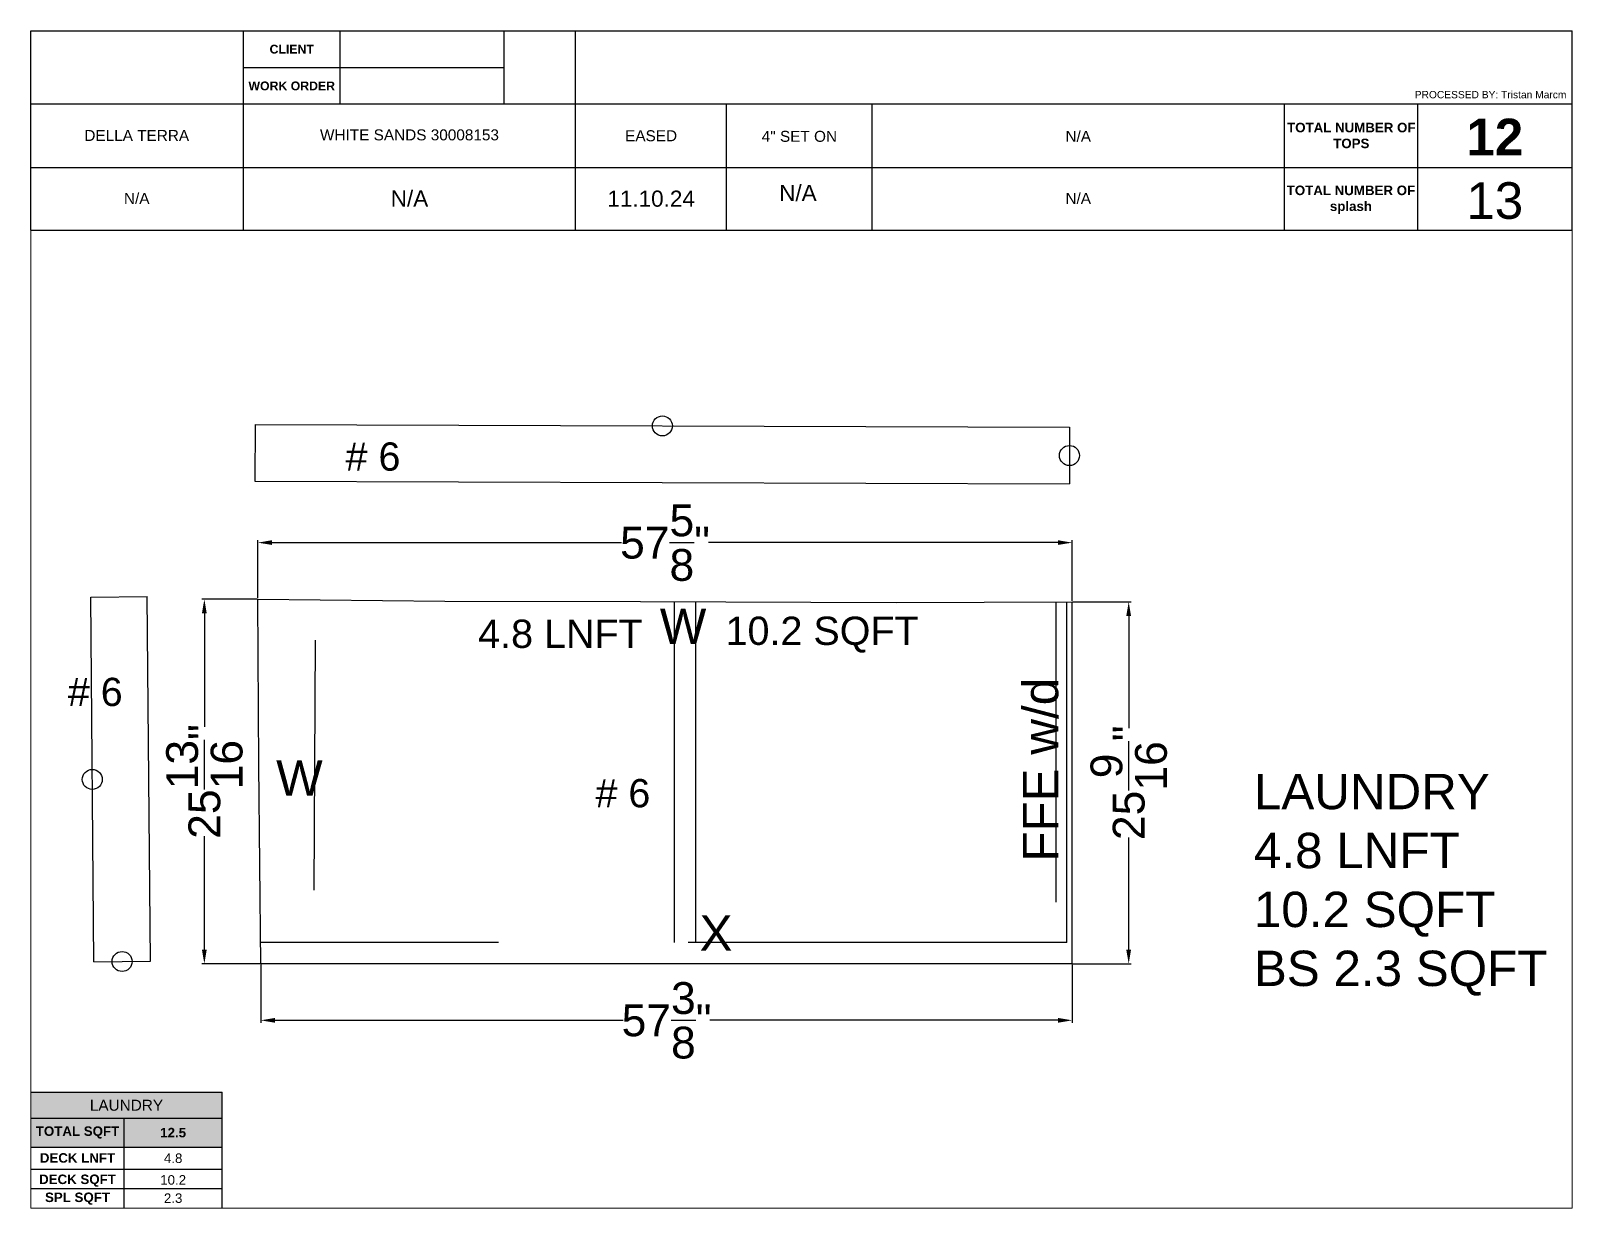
# Paper-space layout '#3 - LAUNDRY' of a CAD drawing. Extents: x 0.2 to 10.8, y 0.2 to 8.3.
# The model-space entities are those that its viewports show. They can reach past a viewport. Long polylines and large blocks are cut down to what shows.
import ezdxf
from ezdxf.enums import TextEntityAlignment as Align

# ---------------------------------------------------------------- set-up
doc = ezdxf.new("R2010")
doc.units = 0
doc.header["$MEASUREMENT"] = 0
doc.linetypes.add('DASHED', pattern=[0.75, 0.5, -0.25])
doc.layers.get('0').update_dxf_attribs({"linetype": 'CONTINUOUS'})
doc.layers.get('Defpoints').update_dxf_attribs({"linetype": 'CONTINUOUS'})
for name, color, linetype in [('BACK_SPLASH', 211, 'CONTINUOUS'), ('BLUE_BLUE', 5, 'CONTINUOUS'), ('GREEN_TEXT', 90, 'CONTINUOUS'), ('ORANGE_CABS', 30, 'DASHED'), ('ORCHID_FFE', 193, 'CONTINUOUS'), ('RED_WALL', 1, 'CONTINUOUS')]:
    doc.layers.add(name, color=color, linetype=linetype)
doc.styles.add('Bold', font='arialbd.ttf')
doc.styles.add('Model Text', font='arial.ttf', dxfattribs={"height": 2})
doc.styles.get("Standard").update_dxf_attribs({"font": 'arial.ttf'})
doc.dimstyles.get("Standard").update_dxf_attribs({"dimtxt": 2.25, "dimasz": 1, "dimexe": 0.18, "dimexo": 0.0625, "dimgap": 0.09, "dimtad": 0, "dimdec": 4, "dimzin": 0, "dimdsep": 46, "dimlunit": 5, "dimtxsty": 'Standard', "dimcen": 1, "dimclrd": 3, "dimclre": 3, "dimadec": 0, "dimazin": 0, "dimtfac": 1, "dimtdec": 4, "dimtofl": 0, "dimtmove": 0, "dimatfit": 3, "dimfxl": 1, "dimtolj": 1, "dimtzin": 0, "dimarcsym": 0})

# ---------------------------------------------------------------- blocks, each defined once
blk = doc.blocks.new('*D136')
at = {"color": 3, "linetype": 'Continuous', "lineweight": -2, "transparency": 16777216}
for p, q in [((20.43, -150.36), (20.43, -146.25)), ((21.43, -146.43), (46.16, -146.43)), ((77.04, -146.43), (52.31, -146.43)), ((78.04, -150.55), (78.04, -146.25))]:
    blk.add_line(p, q, dxfattribs=at)
at = {"color": 3, "linetype": 'Continuous', "transparency": 16777216}
for points in [[(21.43, -146.26), (21.43, -146.59), (20.43, -146.43)], [(77.04, -146.26), (77.04, -146.59), (78.04, -146.43)]]:
    blk.add_solid(points, dxfattribs=at)
at = {"layer": 'Defpoints', "color": 0, "linetype": 'Continuous', "transparency": 16777216}
for p in [(78.04, -146.43), (20.43, -150.43), (78.04, -150.62)]:
    blk.add_point(p, dxfattribs=at)
at = {"color": 0, "linetype": 'Continuous', "transparency": 16777216, "insert": (49.24, -146.43), "char_height": 2.25, "attachment_point": 5}
blk.add_mtext('\\A1;57{\\H1x;\\S5/8;}"', dxfattribs=at)
blk = doc.blocks.new('*D137')
at = {"color": 3, "linetype": 'Continuous', "lineweight": -2, "transparency": 16777216}
for p, q in [((78.1, -150.62), (82.22, -150.62)), ((82.04, -151.62), (82.04, -159.56)), ((82.04, -175.21), (82.04, -167.27)), ((78.1, -176.21), (82.22, -176.21))]:
    blk.add_line(p, q, dxfattribs=at)
at = {"color": 3, "linetype": 'Continuous', "transparency": 16777216}
for points in [[(81.87, -151.62), (82.21, -151.62), (82.04, -150.62)], [(81.87, -175.21), (82.21, -175.21), (82.04, -176.21)]]:
    blk.add_solid(points, dxfattribs=at)
at = {"layer": 'Defpoints', "color": 0, "linetype": 'Continuous', "transparency": 16777216}
for p in [(78.04, -150.62), (78.04, -176.21), (82.04, -176.21)]:
    blk.add_point(p, dxfattribs=at)
at = {"color": 0, "linetype": 'Continuous', "transparency": 16777216, "insert": (82.04, -163.41), "char_height": 2.25, "attachment_point": 5, "rotation": 90}
blk.add_mtext('\\A1;25{\\H1x;\\S9/16;}"', dxfattribs=at)
blk = doc.blocks.new('*D138')
at = {"color": 3, "linetype": 'Continuous', "lineweight": -2, "transparency": 16777216}
for p, q in [((20.65, -176.27), (20.65, -180.39)), ((78.04, -176.27), (78.04, -180.39)), ((21.65, -180.21), (46.27, -180.21)), ((77.04, -180.21), (52.42, -180.21))]:
    blk.add_line(p, q, dxfattribs=at)
at = {"color": 3, "linetype": 'Continuous', "transparency": 16777216}
for points in [[(21.65, -180.04), (21.65, -180.38), (20.65, -180.21)], [(77.04, -180.04), (77.04, -180.38), (78.04, -180.21)]]:
    blk.add_solid(points, dxfattribs=at)
at = {"layer": 'Defpoints', "color": 0, "linetype": 'Continuous', "transparency": 16777216}
for p in [(20.65, -176.21), (78.04, -176.21), (20.65, -180.21)]:
    blk.add_point(p, dxfattribs=at)
at = {"color": 0, "linetype": 'Continuous', "transparency": 16777216, "insert": (49.35, -180.21), "char_height": 2.25, "attachment_point": 5}
blk.add_mtext('\\A1;57{\\H1x;\\S3/8;}"', dxfattribs=at)
blk = doc.blocks.new('*D139')
at = {"color": 3, "linetype": 'Continuous', "lineweight": -2, "transparency": 16777216}
for p, q in [((20.37, -150.43), (16.47, -150.43)), ((16.65, -151.43), (16.65, -159.46)), ((16.65, -175.21), (16.65, -167.18)), ((20.59, -176.21), (16.47, -176.21))]:
    blk.add_line(p, q, dxfattribs=at)
at = {"color": 3, "linetype": 'Continuous', "transparency": 16777216}
for points in [[(16.48, -151.43), (16.82, -151.43), (16.65, -150.43)], [(16.48, -175.21), (16.82, -175.21), (16.65, -176.21)]]:
    blk.add_solid(points, dxfattribs=at)
at = {"layer": 'Defpoints', "color": 0, "linetype": 'Continuous', "transparency": 16777216}
for p in [(16.65, -150.43), (20.43, -150.43), (20.65, -176.21)]:
    blk.add_point(p, dxfattribs=at)
at = {"color": 0, "linetype": 'Continuous', "transparency": 16777216, "insert": (16.65, -163.32), "char_height": 2.25, "attachment_point": 5, "rotation": 90}
blk.add_mtext('\\A1;25{\\H1x;\\S13/16;}"', dxfattribs=at)

msp = doc.modelspace()

# ---------------------------------------------------------------- linework, layer by layer
at = {"color": 3, "linetype": 'Continuous'}
for centre in [(49.050834, -138.174641), (77.849272, -140.269693), (8.721918, -163.174003), (10.831185, -176.048586)]:
    msp.add_circle(centre, 0.707983, dxfattribs=at)
at = {"layer": 'BACK_SPLASH', "color": 211}
for p, q in [((20.245796, -138.079579), (20.232595, -142.079557)), ((20.245796, -138.079579), (77.855873, -138.269704)), ((77.855873, -138.269704), (77.842672, -142.269682)), ((20.232595, -142.079557), (77.842672, -142.269682)), ((8.612579, -150.282457), (12.612435, -150.248532)), ((8.831257, -176.065549), (8.612579, -150.282457)), ((12.831113, -176.031624), (12.612435, -150.248532)), ((8.831257, -176.065549), (12.831113, -176.031624))]:
    msp.add_line(p, q, dxfattribs=at)
at = {"layer": 'BLUE_BLUE', "color": 5}
msp.add_line((78.041648, -176.209757), (20.650249, -176.209757), dxfattribs=at)
at = {"layer": 'ORANGE_CABS', "color": 30, "linetype": 'DASHED', "ltscale": 0.5}
for p, q in [((49.916648, -174.709759), (49.916647, -150.616841)), ((51.416648, -174.709758), (51.416647, -150.616841)), ((76.919869, -171.84653), (76.919868, -150.621804)), ((77.666648, -174.709757), (77.666648, -150.618466)), ((24.430731, -171.015464), (24.507653, -153.320153)), ((77.666648, -174.709757), (20.634554, -174.709757))]:
    msp.add_line(p, q, dxfattribs=at)
at = {"layer": 'ORCHID_FFE', "color": 193}
msp.add_line((78.041648, -176.209757), (78.041648, -150.61679), dxfattribs=at)
at = {"layer": 'RED_WALL', "color": 1}
for p, q in [((20.431572, -150.426665), (33.662507, -150.578897)), ((20.503301, -162.165848), (20.431572, -150.426665)), ((33.662507, -150.578897), (47.505414, -150.60147)), ((47.505414, -150.60147), (65.579919, -150.672484)), ((65.579919, -150.672484), (78.041648, -150.61679)), ((20.650249, -176.209757), (20.503301, -162.165848))]:
    msp.add_line(p, q, dxfattribs=at)

# ---------------------------------------------------------------- texts
at = {"linetype": 'Continuous', "char_height": 2, "attachment_point": 5, "style": 'Model Text'}
for s, insert in [('# 6', (28.579065, -140.354673)), ('4.8 LNFT', (41.840914, -152.887719)), ('10.2 SQFT', (60.354093, -152.937714)), ('# 6', (8.93195, -156.999501)), ('# 6', (46.25763, -164.158849))]:
    msp.add_mtext(s, dxfattribs=dict(at, insert=insert))
at = {"linetype": 'Continuous', "insert": (90.897788, -162.781406), "char_height": 2.5, "attachment_point": 1, "style": 'Model Text'}
msp.add_mtext_dynamic_manual_height_columns('{\\C3;LAUNDRY\\P}4.8 LNFT\\P10.2 SQFT{\\C3;\\P\\C6;BS 2.3 SQFT}', width=29.66556514, gutter_width=10, heights=[0], dxfattribs=at)
at = {"layer": 'GREEN_TEXT', "color": 90}
for s, p in [('W', (48.870791, -151.090497)), ('W', (21.726757, -161.821195)), ('X', (51.683626, -172.789922))]:
    msp.add_text(s, height=2.5, dxfattribs=at).set_placement(p, align=Align.TOP_LEFT)
msp.add_text('FFE w/d', height=2.5, rotation=90, dxfattribs=at).set_placement((74.554822, -168.989431), align=Align.TOP_LEFT)

# ---------------------------------------------------------------- dimensions: what is measured, and where the dimension line sits
at = {"linetype": 'Continuous'}
for base, p1, p2, picture, middle in [((78.041648, -146.426687), (20.431572, -150.426665), (78.041648, -150.61679), '*D136', (49.23661, -146.426687)), ((20.650249, -180.209757), (78.041648, -176.209757), (20.650249, -176.209757), '*D138', (49.345949, -180.209757))]:
    dim = msp.add_linear_dim(base=base, p1=p1, p2=p2, dimstyle='Standard', override={"dimpost": '"'}, dxfattribs=at)
    dim.commit()
    dim.dimension.update_dxf_attribs({"geometry": picture, "text_midpoint": middle})
for base, p1, p2, picture, middle in [((16.650393, -150.426665), (20.650249, -176.209757), (20.431572, -150.426665), '*D139', (16.650393, -163.318211)), ((82.041648, -176.209757), (78.041648, -150.61679), (78.041648, -176.209757), '*D137', (82.041648, -163.413273))]:
    dim = msp.add_linear_dim(base=base, p1=p1, p2=p2, angle=90, dimstyle='Standard', override={"dimpost": '"'}, dxfattribs=at)
    dim.commit()
    dim.dimension.update_dxf_attribs({"geometry": picture, "text_midpoint": middle})

psp = doc.layouts.new('#3 - LAUNDRY')

# ---------------------------------------------------------------- hatches: boundary and pattern name
at = {"linetype": 'Continuous'}
h = psp.add_hatch(color=8, dxfattribs=at)
h.dxf.hatch_style = 1
h.paths.add_polyline_path([(1.526, 1.028), (0.219, 1.028), (0.219, 0.849), (1.526, 0.849)])
at = {"linetype": 'Continuous', "true_color": 0x7aafdf}
h = psp.add_hatch(color=143, dxfattribs=at)
h.dxf.hatch_style = 1
h.paths.add_polyline_path([(0.856, 0.849), (0.219, 0.849), (0.219, 0.651), (0.856, 0.651)])
at = {"linetype": 'Continuous', "true_color": 0xadddf7}
h = psp.add_hatch(color=141, dxfattribs=at)
h.dxf.hatch_style = 1
h.paths.add_polyline_path([(1.526, 0.651), (1.526, 0.849), (0.856, 0.849), (0.856, 0.651)])

# ---------------------------------------------------------------- linework, layer by layer
at = {"linetype": 'Continuous'}
for p, q in [((0.219, 6.915), (0.219, 8.277)), ((0.219, 8.277), (10.75, 8.277)), ((1.671, 6.915), (1.671, 8.277)), ((2.332, 7.779), (2.332, 8.277)), ((3.454, 7.779), (3.454, 8.277)), ((3.941, 6.915), (3.941, 8.277)), ((10.75, 6.915), (10.75, 8.277)), ((1.671, 8.027), (3.454, 8.027)), ((0.219, 7.779), (10.75, 7.779)), ((4.973, 6.915), (4.973, 7.779)), ((5.967, 6.915), (5.967, 7.779)), ((8.784, 6.915), (8.784, 7.779)), ((9.695, 6.915), (9.695, 7.779)), ((0.219, 7.343), (10.75, 7.343)), ((0.219, 6.915), (10.75, 6.915)), ((0.219, 1.028), (1.526, 1.028)), ((1.526, 0.235), (1.526, 1.028)), ((0.219, 0.849), (1.526, 0.849)), ((0.856, 0.235), (0.856, 0.849)), ((0.219, 0.651), (1.526, 0.651)), ((0.219, 0.502), (1.526, 0.502)), ((0.219, 0.369), (1.526, 0.369))]:
    psp.add_line(p, q, dxfattribs=at)

# ---------------------------------------------------------------- texts
at = {"linetype": 'Continuous', "attachment_point": 1, "style": 'Bold'}
for s, width, heights, insert, char_height in [('\\pxqc;CLIENT', 0.66068, [0.0617], (1.671, 8.182), 0.06), ('\\pxqc;WORK ORDER', 0.66068, [0.326], (1.671, 7.931), 0.06), ('\\pxqc;{\\C1;12}', 1.05345, [0], (9.695, 7.677), 0.25), ('\\pxqc;TOTAL SQFT', 0.63698, [0], (0.219, 0.794), 0.065), ('\\pxqc;12.5', 0.67022, [0], (0.856, 0.784), 0.065), ('\\pxqc;DECK LNFT', 0.63698, [0], (0.219, 0.611), 0.065), ('\\pxqc;DECK SQFT', 0.63698, [0], (0.219, 0.465), 0.065), ('\\pxqc;SPL SQFT', 0.63698, [0], (0.219, 0.342), 0.065)]:
    psp.add_mtext_dynamic_manual_height_columns(s, width=width, gutter_width=1, heights=heights, dxfattribs=dict(at, insert=insert, char_height=char_height))
at = {"linetype": 'Continuous', "insert": (10.711, 7.841), "char_height": 0.05, "width": 1.70098, "attachment_point": 6}
psp.add_mtext('PROCESSED BY: Tristan Marcm', dxfattribs=at)
at = {"linetype": 'Continuous'}
for s, width, insert, char_height, attachment_point in [('\\pxqc;DELLA TERRA', 1.44661, (0.219, 7.6), 0.075, 1), ('\\pxqc;WHITE SANDS 30008153', 2.26984, (1.671, 7.604), 0.075, 1), ('\\pxqc;EASED', 1.03179, (3.941, 7.598), 0.075, 1), ('\\pxqc;4" SET ON', 0.99428, (4.973, 7.594), 0.075, 1), ('\\pxqc;N/A', 2.81691, (5.967, 7.594), 0.075, 1), ('\\pxqc;N/A', 1.44661, (0.219, 7.17), 0.075, 1), ('\\pxqc;N/A', 2.26984, (1.671, 7.187), 0.11, 1), ('11.10.24', 1.03179, (4.457, 7.13), 0.11, 5), ('\\A1;\\pxqc;N/A', 0.99428, (4.963, 7.225), 0.11, 1), ('\\pxqc;N/A', 2.81691, (5.967, 7.17), 0.075, 1), ('\\pxqc;13', 1.05345, (9.695, 7.243), 0.25, 1), ('\\pxqc;LAUNDRY', 1.30633, (0.219, 0.976), 0.075, 1), ('\\pxqc;4.8', 0.67022, (0.856, 0.609), 0.065, 1), ('\\pxqc;10.2', 0.67022, (0.856, 0.461), 0.065, 1), ('\\pxqc;2.3', 0.67022, (0.856, 0.336), 0.065, 1)]:
    psp.add_mtext_dynamic_manual_height_columns(s, width=width, gutter_width=1, heights=[0], dxfattribs=dict(at, insert=insert, char_height=char_height, attachment_point=attachment_point))
at = {"color": 1, "linetype": 'Continuous', "char_height": 0.065, "attachment_point": 1, "style": 'Bold'}
for s, width, heights, insert in [('\\pxqc;TOTAL NUMBER OF TOPS', 0.91452, [0.19], (8.784, 7.649)), ('\\pxqc;TOTAL NUMBER OF splash', 0.90958, [0.22], (8.784, 7.22))]:
    psp.add_mtext_dynamic_manual_height_columns(s, width=width, gutter_width=1, heights=heights, dxfattribs=dict(at, insert=insert))

# ---------------------------------------------------------------- viewports
at = {"layer": '0', "linetype": 'Continuous', "view_target_point": (28.492705, 47.041378)}
psp.add_viewport(center=(5.485, 3.575), size=(10.532, 6.67951), view_center_point=(30.406571, -205.959312), view_height=69.153912, dxfattribs=at)

doc.saveas('drawing.dxf')
